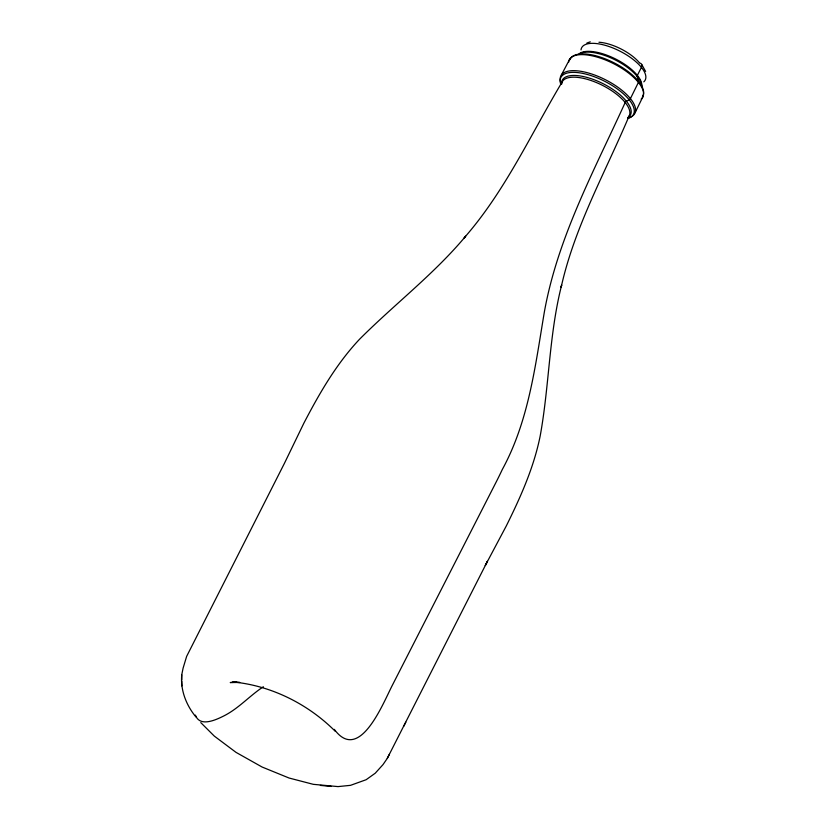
<?xml version="1.0" encoding="UTF-8"?>
<svg xmlns="http://www.w3.org/2000/svg" width="828" height="828" viewBox="0 0 828 828"><rect width="100%" height="100%" fill="white"/><g stroke="black" fill="none" stroke-linecap="round" stroke-linejoin="round"><path stroke-width="1.24" d="M181.767 679.757L181.746 674.81L183.102 668.124L186.642 656.376L284.408 463.369L303.907 423.098C319.422 393.331 336.396 363.823 359.538 339.252C394.356 304.331 433.965 274.234 465.678 236.197L464.125 237.936C504.925 191.527 530.686 134.54 562.181 81.931M629.125 115.972C605.278 172.472 574.497 226.924 561.146 287.264L561.653 285.018C549.047 334.481 549.306 385.92 540.198 435.901C533.853 467.541 520.522 497.245 506.26 526.008L485.28 565.514L487.423 561.343L387.276 758.407L382.991 764.627L375.219 773.228L366.142 779.717L350.523 785.337L338.041 786.6L313.315 784.333L289.055 778.02L262.103 767.028L236.011 752.362L214.297 736.092L200.769 722.596M635.159 112.587L643.128 96.276M387.276 758.407L389.419 754.236M403.66 726.384L405.813 722.213M561.353 75.058L569.809 58.995M263.356 686.754C249.766 695.665 238.837 708.271 224.264 715.713C216.149 719.832 199.827 727.564 195.418 715.102M586.876 43.046L590.26 41.824M234.459 681.827L232.099 682.469L236.032 681.868L230.246 682.562L239.706 682.448L234.831 682.148C272.526 686.195 308.616 704.545 335.288 731.31M320.374 785.41L331.21 786.414M195.853 716.872C186.238 705.208 180.307 690.076 181.746 674.81M641.721 64.501L645.633 71.446M334.315 729.365C359.766 764.068 383.654 701.637 392.896 684.207L495.413 483.521A394.987 269.193 -39 0 0 502.306 469.497C528.792 420.924 535.271 365.841 544.317 312.218C557.565 237.967 593.883 171.179 624.819 103.314L625.192 102.506A1.977 1.345 -39 0 1 626.423 101.254L629.208 99.826A1.977 1.345 -39 0 0 630.418 98.625L638.409 82.407A1.977 1.345 -39 0 0 638.564 81.341L637.198 76.476A1.977 1.345 -39 0 1 637.363 75.379L641.421 67.389A4.751 3.24 -39 0 0 639.651 63.042M181.787 681.092L181.808 685.905M561.56 84.094A37.56 15.101 26.9 0 1 602.618 85.429A37.56 15.101 26.9 0 1 627.707 117.742M578.989 53.975A35.645 14.324 26.9 0 1 615.939 59.171A35.645 14.324 26.9 0 1 641.772 85.915M569.975 59.699A40.707 16.363 26.9 0 1 614.086 62.835A40.707 16.363 26.9 0 1 642.445 96.555M579.403 53.83A36.121 14.521 26.9 0 1 617.139 60.91A36.121 14.521 26.9 0 1 641.669 87.147M568.639 62.224A41.183 16.55 26.9 0 1 613.662 63.694A41.183 16.55 26.9 0 1 641.172 99.122M561.322 84.218A41.462 16.663 26.9 0 1 605.589 79.819A41.462 16.663 26.9 0 1 627.583 118.011M560.577 83.638A40.738 16.374 26.9 0 1 604.771 81.33A40.738 16.374 26.9 0 1 628.566 118.269M561.591 84.218A38.274 15.38 26.9 0 1 601.677 82.997A38.274 15.38 26.9 0 1 628.99 116.779M581.018 49.908A35.645 14.324 26.9 0 1 619.996 51.181A35.645 14.324 26.9 0 1 643.801 81.848M598.955 42.249A30.895 12.42 26.9 0 1 639.309 62.628"/></g></svg>
